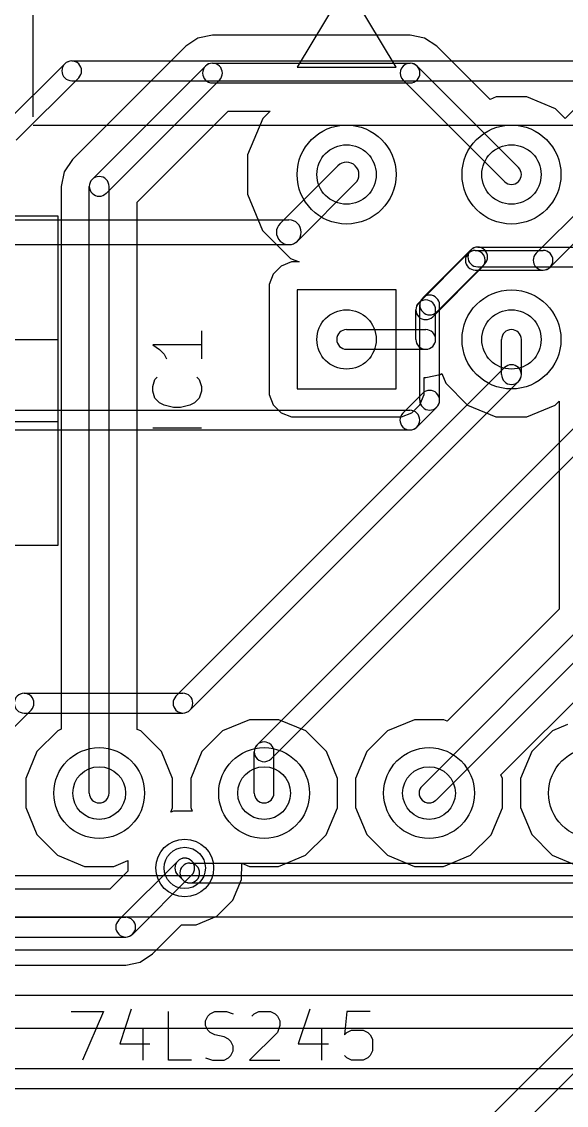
# Model space of a CAD drawing. Extents: x 10 to 410, y -287 to -10.
# Drawn here: x 200.74 to 209.12, y -131.17 to -114.49 of the extents above; entities that cross this region are included whole.
import ezdxf

# ---------------------------------------------------------------- set-up
doc = ezdxf.new("R2010")
doc.units = 0
doc.header["$MEASUREMENT"] = 0
doc.layers.add('Black', color=250, linetype='CONTINUOUS')
doc.layers.add('White', color=7, linetype='CONTINUOUS')

msp = doc.modelspace()

# ---------------------------------------------------------------- linework, layer by layer
at = {"layer": 'BLACK'}
for p, q in [((200.914, -115.951), (200.914, -105.918)), ((205.74, -113.919), (204.978, -115.189)), ((206.502, -115.189), (205.74, -113.919)), ((210.703, -114.381), (209.106, -115.978)), ((210.703, -114.381), (209.106, -115.978)), ((203.451, -114.738), (203.262, -114.865)), ((203.451, -114.738), (203.262, -114.865)), ((203.675, -114.694), (203.451, -114.738)), ((203.675, -114.694), (203.451, -114.738)), ((206.718, -114.694), (203.675, -114.694)), ((203.675, -114.694), (203.675, -114.694)), ((206.718, -114.694), (203.675, -114.694)), ((203.675, -114.694), (203.675, -114.694)), ((206.941, -114.738), (206.718, -114.694)), ((206.941, -114.738), (206.718, -114.694)), ((207.131, -114.865), (206.941, -114.738)), ((207.131, -114.865), (206.941, -114.738)), ((203.262, -114.865), (201.517, -116.609)), ((203.262, -114.865), (201.517, -116.609)), ((203.262, -114.865), (203.262, -114.865)), ((203.262, -114.865), (203.262, -114.865)), ((207.951, -115.684), (207.131, -114.865)), ((207.951, -115.684), (207.131, -114.865)), ((203.675, -115.125), (206.718, -115.125)), ((203.567, -115.17), (201.822, -116.915)), ((204.978, -115.189), (206.502, -115.189)), ((208.388, -116.732), (206.825, -115.17)), ((203.782, -115.385), (202.038, -117.13)), ((203.675, -115.43), (206.718, -115.43)), ((208.172, -116.948), (206.61, -115.385)), ((208.044, -115.646), (207.951, -115.684)), ((208.044, -115.646), (207.951, -115.684)), ((208.519, -115.646), (208.044, -115.646)), ((208.519, -115.646), (208.044, -115.646)), ((208.957, -115.829), (208.519, -115.646)), ((208.957, -115.829), (208.519, -115.646)), ((202.514, -117.264), (203.917, -115.862)), ((202.514, -117.264), (203.917, -115.862)), ((203.917, -115.862), (204.563, -115.862)), ((203.917, -115.862), (204.563, -115.862)), ((204.449, -115.976), (204.216, -116.536)), ((204.449, -115.976), (204.216, -116.536)), ((204.563, -115.862), (204.449, -115.976)), ((204.563, -115.862), (204.449, -115.976)), ((209.106, -115.978), (208.957, -115.829)), ((209.106, -115.978), (208.957, -115.829)), ((200.914, -116.078), (225.806, -116.078)), ((201.517, -116.609), (201.39, -116.799)), ((201.517, -116.609), (201.39, -116.799)), ((204.216, -116.536), (204.216, -117.142)), ((204.216, -116.536), (204.216, -117.142)), ((201.39, -116.799), (201.346, -117.022)), ((201.39, -116.799), (201.346, -117.022)), ((201.346, -117.022), (201.346, -125.383)), ((201.346, -117.022), (201.346, -125.383)), ((201.778, -126.365), (201.778, -117.022)), ((202.082, -126.365), (202.082, -117.022)), ((204.216, -117.142), (204.447, -117.702)), ((204.216, -117.142), (204.447, -117.702)), ((202.514, -125.384), (202.514, -117.264)), ((202.514, -125.384), (202.514, -117.264)), ((192.405, -117.475), (201.295, -117.475)), ((201.295, -117.475), (201.295, -122.555)), ((208.659, -118.053), (209.392, -117.32)), ((208.874, -118.268), (209.607, -117.535)), ((204.447, -117.702), (204.876, -118.131)), ((204.447, -117.702), (204.876, -118.131)), ((204.876, -118.131), (205.008, -118.186)), ((204.876, -118.131), (205.008, -118.186)), ((206.852, -118.815), (207.614, -118.053)), ((207.722, -118.008), (208.766, -118.008)), ((204.734, -118.252), (204.612, -118.373)), ((204.734, -118.252), (204.612, -118.373)), ((204.892, -118.186), (204.734, -118.252)), ((204.892, -118.186), (204.734, -118.252)), ((205.008, -118.186), (204.892, -118.186)), ((205.008, -118.186), (204.892, -118.186)), ((207.067, -119.03), (207.829, -118.268)), ((207.722, -118.313), (208.766, -118.313)), ((204.612, -118.373), (204.546, -118.532)), ((204.612, -118.373), (204.546, -118.532)), ((204.546, -118.532), (204.546, -118.704)), ((204.546, -118.532), (204.546, -118.704)), ((204.978, -118.618), (204.978, -120.142)), ((206.502, -118.618), (204.978, -118.618)), ((204.978, -118.618), (204.978, -120.142)), ((206.502, -118.618), (204.978, -118.618)), ((204.978, -118.618), (204.978, -120.142)), ((206.502, -118.618), (204.978, -118.618)), ((206.502, -120.142), (206.502, -118.618)), ((206.502, -120.142), (206.502, -118.618)), ((206.502, -120.142), (206.502, -118.618)), ((204.546, -118.704), (204.546, -120.228)), ((204.546, -118.704), (204.546, -120.228)), ((206.807, -119.38), (206.807, -118.923)), ((207.112, -119.38), (207.112, -118.923)), ((203.504, -119.247), (203.504, -119.676)), ((205.74, -119.228), (206.959, -119.228)), ((200.025, -119.38), (201.295, -119.38)), ((203.504, -119.461), (202.754, -119.461)), ((202.754, -119.461), (202.861, -119.533)), ((202.861, -119.533), (202.932, -119.604)), ((202.932, -119.604), (202.968, -119.676)), ((205.74, -119.532), (206.959, -119.532)), ((202.789, -119.997), (202.825, -119.961)), ((203.432, -119.961), (203.468, -119.997)), ((206.934, -120.056), (206.934, -119.964)), ((206.934, -119.964), (206.959, -119.964)), ((206.934, -120.056), (206.934, -119.964)), ((206.934, -119.964), (206.959, -119.964)), ((206.959, -119.964), (207.183, -119.92)), ((206.959, -119.964), (207.183, -119.92)), ((207.183, -119.92), (207.205, -119.905)), ((207.183, -119.92), (207.205, -119.905)), ((207.205, -119.905), (207.267, -120.055)), ((207.205, -119.905), (207.267, -120.055)), ((202.754, -120.104), (202.789, -119.997)), ((202.754, -120.176), (202.754, -120.104)), ((203.468, -119.997), (203.504, -120.104)), ((203.504, -120.104), (203.504, -120.176)), ((204.978, -120.142), (206.502, -120.142)), ((204.978, -120.142), (206.502, -120.142)), ((204.978, -120.142), (206.502, -120.142)), ((206.934, -120.228), (206.934, -120.056)), ((206.934, -120.228), (206.934, -120.056)), ((207.267, -120.055), (207.603, -120.391)), ((207.267, -120.055), (207.603, -120.391)), ((202.789, -120.283), (202.754, -120.176)), ((202.861, -120.354), (202.789, -120.283)), ((203.468, -120.283), (203.396, -120.354)), ((203.504, -120.176), (203.468, -120.283)), ((204.546, -120.228), (204.612, -120.386)), ((204.546, -120.228), (204.612, -120.386)), ((206.868, -120.387), (206.934, -120.228)), ((206.868, -120.387), (206.934, -120.228)), ((202.932, -120.39), (202.861, -120.354)), ((203.075, -120.426), (202.932, -120.39)), ((203.182, -120.426), (203.075, -120.426)), ((203.325, -120.39), (203.182, -120.426)), ((203.396, -120.354), (203.325, -120.39)), ((204.612, -120.386), (204.733, -120.508)), ((204.612, -120.386), (204.733, -120.508)), ((206.746, -120.508), (206.868, -120.387)), ((206.746, -120.508), (206.868, -120.387)), ((207.603, -120.391), (208.041, -120.574)), ((207.603, -120.391), (208.041, -120.574)), ((208.516, -120.574), (208.955, -120.393)), ((208.516, -120.574), (208.955, -120.393)), ((208.955, -120.393), (209.016, -120.332)), ((208.955, -120.393), (209.016, -120.332)), ((209.016, -120.332), (209.016, -123.533)), ((209.016, -120.332), (209.016, -123.533)), ((201.295, -120.65), (200.025, -120.65)), ((204.733, -120.508), (204.892, -120.574)), ((204.733, -120.508), (204.892, -120.574)), ((204.892, -120.574), (205.064, -120.574)), ((204.892, -120.574), (205.064, -120.574)), ((205.064, -120.574), (206.588, -120.574)), ((205.064, -120.574), (206.588, -120.574)), ((206.588, -120.574), (206.746, -120.508)), ((206.588, -120.574), (206.746, -120.508)), ((208.041, -120.574), (208.516, -120.574)), ((208.041, -120.574), (208.516, -120.574)), ((203.504, -120.747), (202.754, -120.747)), ((201.295, -122.555), (192.405, -122.555)), ((209.016, -123.533), (207.291, -125.258)), ((209.016, -123.533), (207.291, -125.258)), ((209.493, -123.667), (206.902, -126.257)), ((209.708, -123.882), (207.118, -126.473)), ((208.117, -126.084), (210.013, -124.188)), ((208.117, -126.084), (210.013, -124.188)), ((204.246, -125.235), (203.831, -125.406)), ((204.246, -125.235), (203.831, -125.406)), ((204.696, -125.235), (204.246, -125.235)), ((204.696, -125.235), (204.246, -125.235)), ((205.111, -125.407), (204.696, -125.235)), ((205.111, -125.407), (204.696, -125.235)), ((206.786, -125.235), (206.371, -125.406)), ((206.786, -125.235), (206.371, -125.406)), ((207.236, -125.235), (206.786, -125.235)), ((207.236, -125.235), (206.786, -125.235)), ((207.291, -125.258), (207.236, -125.235)), ((207.291, -125.258), (207.236, -125.235)), ((209.144, -125.31), (208.911, -125.406)), ((209.144, -125.31), (208.911, -125.406)), ((201.291, -125.406), (200.972, -125.724)), ((201.291, -125.406), (200.972, -125.724)), ((201.346, -125.383), (201.291, -125.406)), ((201.346, -125.383), (201.291, -125.406)), ((202.571, -125.407), (202.514, -125.384)), ((202.571, -125.407), (202.514, -125.384)), ((202.889, -125.726), (202.571, -125.407)), ((202.889, -125.726), (202.571, -125.407)), ((203.831, -125.406), (203.512, -125.724)), ((203.831, -125.406), (203.512, -125.724)), ((205.429, -125.726), (205.111, -125.407)), ((205.429, -125.726), (205.111, -125.407)), ((206.371, -125.406), (206.052, -125.724)), ((206.371, -125.406), (206.052, -125.724)), ((208.911, -125.406), (208.592, -125.724)), ((208.911, -125.406), (208.592, -125.724)), ((200.972, -125.724), (200.8, -126.139)), ((200.972, -125.724), (200.8, -126.139)), ((203.06, -126.141), (202.889, -125.726)), ((203.06, -126.141), (202.889, -125.726)), ((203.512, -125.724), (203.34, -126.139)), ((203.512, -125.724), (203.34, -126.139)), ((205.6, -126.141), (205.429, -125.726)), ((205.6, -126.141), (205.429, -125.726)), ((206.052, -125.724), (205.88, -126.139)), ((206.052, -125.724), (205.88, -126.139)), ((208.592, -125.724), (208.42, -126.139)), ((208.592, -125.724), (208.42, -126.139)), ((200.8, -126.139), (200.8, -126.589)), ((200.8, -126.139), (200.8, -126.589)), ((203.06, -126.591), (203.06, -126.141)), ((203.06, -126.591), (203.06, -126.141)), ((203.34, -126.139), (203.34, -126.589)), ((203.34, -126.139), (203.34, -126.589)), ((205.6, -126.591), (205.6, -126.141)), ((205.6, -126.591), (205.6, -126.141)), ((205.88, -126.139), (205.88, -126.589)), ((205.88, -126.139), (205.88, -126.589)), ((208.14, -126.141), (208.117, -126.084)), ((208.14, -126.141), (208.117, -126.084)), ((208.14, -126.591), (208.14, -126.141)), ((208.14, -126.591), (208.14, -126.141)), ((208.42, -126.139), (208.42, -126.589)), ((208.42, -126.139), (208.42, -126.589)), ((200.8, -126.589), (200.971, -127.004)), ((200.8, -126.589), (200.971, -127.004)), ((203.031, -126.661), (203.06, -126.591)), ((203.031, -126.661), (203.06, -126.591)), ((203.075, -126.643), (203.031, -126.661)), ((203.075, -126.643), (203.031, -126.661)), ((203.362, -126.643), (203.075, -126.643)), ((203.362, -126.643), (203.075, -126.643)), ((203.34, -126.589), (203.362, -126.643)), ((203.34, -126.589), (203.362, -126.643)), ((205.428, -127.006), (205.6, -126.591)), ((205.428, -127.006), (205.6, -126.591)), ((205.88, -126.589), (206.051, -127.004)), ((205.88, -126.589), (206.051, -127.004)), ((207.968, -127.006), (208.14, -126.591)), ((207.968, -127.006), (208.14, -126.591)), ((208.42, -126.589), (208.591, -127.004)), ((208.42, -126.589), (208.591, -127.004)), ((200.971, -127.004), (201.289, -127.323)), ((200.971, -127.004), (201.289, -127.323)), ((205.109, -127.324), (205.428, -127.006)), ((205.109, -127.324), (205.428, -127.006)), ((206.051, -127.004), (206.369, -127.323)), ((206.051, -127.004), (206.369, -127.323)), ((207.649, -127.324), (207.968, -127.006)), ((207.649, -127.324), (207.968, -127.006)), ((208.591, -127.004), (208.909, -127.323)), ((208.591, -127.004), (208.909, -127.323)), ((201.289, -127.323), (201.704, -127.495)), ((201.289, -127.323), (201.704, -127.495)), ((204.694, -127.495), (205.109, -127.324)), ((204.694, -127.495), (205.109, -127.324)), ((206.369, -127.323), (206.784, -127.495)), ((206.369, -127.323), (206.784, -127.495)), ((207.234, -127.495), (207.649, -127.324)), ((207.234, -127.495), (207.649, -127.324)), ((208.909, -127.323), (209.324, -127.495)), ((208.909, -127.323), (209.324, -127.495)), ((202.154, -127.495), (202.372, -127.405)), ((202.154, -127.495), (202.372, -127.405)), ((203.14, -127.412), (202.23, -128.322)), ((202.372, -127.405), (202.372, -127.57)), ((202.372, -127.405), (202.372, -127.57)), ((204.124, -127.695), (204.125, -127.445)), ((204.124, -127.695), (204.125, -127.445)), ((204.125, -127.445), (204.244, -127.495)), ((204.125, -127.445), (204.244, -127.495)), ((191.77, -127.635), (219.71, -127.635)), ((201.704, -127.495), (202.154, -127.495)), ((201.704, -127.495), (202.154, -127.495)), ((202.372, -127.57), (202.096, -127.846)), ((202.372, -127.57), (202.096, -127.846)), ((203.356, -127.627), (202.446, -128.538)), ((204.244, -127.495), (204.694, -127.495)), ((204.244, -127.495), (204.694, -127.495)), ((206.784, -127.495), (207.234, -127.495)), ((206.784, -127.495), (207.234, -127.495)), ((203.991, -128.017), (204.124, -127.695)), ((203.991, -128.017), (204.124, -127.695)), ((202.096, -127.846), (200.52, -127.846)), ((202.096, -127.846), (200.52, -127.846)), ((203.744, -128.263), (203.991, -128.017)), ((203.744, -128.263), (203.991, -128.017)), ((189.39, -128.277), (202.338, -128.277)), ((203.422, -128.396), (203.744, -128.263)), ((203.422, -128.396), (203.744, -128.263)), ((211.041, -128.265), (207.867, -131.438)), ((211.041, -128.265), (207.867, -131.438)), ((202.751, -128.843), (203.198, -128.396)), ((202.751, -128.843), (203.198, -128.396)), ((203.198, -128.396), (203.422, -128.396)), ((203.198, -128.396), (203.422, -128.396)), ((189.39, -128.582), (202.338, -128.582)), ((211.346, -128.57), (208.172, -131.744)), ((202.338, -129.014), (202.561, -128.97)), ((202.338, -129.014), (202.561, -128.97)), ((202.561, -128.97), (202.751, -128.843)), ((202.561, -128.97), (202.751, -128.843)), ((202.561, -128.97), (202.561, -128.97)), ((202.561, -128.97), (202.561, -128.97)), ((189.39, -129.014), (202.338, -129.014)), ((189.39, -129.014), (202.338, -129.014)), ((201.496, -129.729), (201.996, -129.729)), ((201.996, -129.729), (201.674, -130.479)), ((202.424, -129.693), (202.246, -130.229)), ((202.996, -130.479), (202.996, -129.729)), ((203.567, -129.871), (203.603, -129.8)), ((203.603, -129.8), (203.639, -129.764)), ((203.639, -129.764), (203.71, -129.729)), ((203.71, -129.729), (203.889, -129.729)), ((203.889, -129.729), (203.996, -129.764)), ((204.281, -129.8), (204.317, -129.764)), ((204.317, -129.764), (204.389, -129.729)), ((204.389, -129.729), (204.567, -129.729)), ((204.567, -129.729), (204.639, -129.764)), ((204.639, -129.764), (204.674, -129.8)), ((204.674, -129.8), (204.71, -129.871)), ((205.174, -129.693), (204.996, -130.229)), ((205.746, -129.729), (205.71, -130.086)), ((206.103, -129.729), (205.746, -129.729)), ((202.603, -129.979), (202.603, -130.479)), ((203.567, -129.943), (203.567, -129.871)), ((203.603, -130.014), (203.567, -129.943)), ((204.71, -129.943), (204.674, -130.05)), ((204.71, -129.871), (204.71, -129.943)), ((205.353, -129.979), (205.353, -130.479)), ((203.639, -130.05), (203.603, -130.014)), ((203.71, -130.086), (203.639, -130.05)), ((203.853, -130.121), (203.71, -130.086)), ((203.924, -130.157), (203.853, -130.121)), ((203.96, -130.193), (203.924, -130.157)), ((204.674, -130.05), (204.246, -130.479)), ((205.71, -130.086), (205.746, -130.05)), ((205.746, -130.05), (205.817, -130.014)), ((205.817, -130.014), (205.996, -130.014)), ((205.996, -130.014), (206.067, -130.05)), ((206.067, -130.05), (206.103, -130.086)), ((206.103, -130.086), (206.139, -130.157)), ((206.139, -130.157), (206.139, -130.336)), ((202.246, -130.229), (202.71, -130.229)), ((203.996, -130.264), (203.96, -130.193)), ((203.996, -130.336), (203.996, -130.264)), ((204.996, -130.229), (205.46, -130.229)), ((203.353, -130.479), (202.996, -130.479)), ((203.567, -130.443), (203.674, -130.479)), ((203.674, -130.479), (203.853, -130.479)), ((203.853, -130.479), (203.924, -130.443)), ((203.924, -130.443), (203.96, -130.407)), ((203.96, -130.407), (203.996, -130.336)), ((204.246, -130.479), (204.71, -130.479)), ((205.746, -130.443), (205.71, -130.407)), ((205.817, -130.479), (205.746, -130.443)), ((205.996, -130.479), (205.817, -130.479)), ((206.067, -130.443), (205.996, -130.479)), ((206.103, -130.407), (206.067, -130.443)), ((206.139, -130.336), (206.103, -130.407))]:
    msp.add_line(p, q, dxfattribs=at)
for centre, radius in [((205.74, -116.84), 0.762), ((205.74, -116.84), 0.762), ((205.74, -116.84), 0.762), ((208.28, -116.84), 0.762), ((208.28, -116.84), 0.762), ((208.28, -116.84), 0.762), ((208.28, -119.38), 0.762), ((208.28, -119.38), 0.762), ((208.28, -119.38), 0.762), ((201.93, -126.365), 0.699), ((201.93, -126.365), 0.699), ((201.93, -126.365), 0.699), ((204.47, -126.365), 0.699), ((204.47, -126.365), 0.699), ((204.47, -126.365), 0.699), ((207.01, -126.365), 0.699), ((207.01, -126.365), 0.699), ((207.01, -126.365), 0.699), ((209.55, -126.365), 0.699), ((209.55, -126.365), 0.699), ((209.55, -126.365), 0.699), ((203.248, -127.519), 0.445)]:
    msp.add_circle(centre, radius, dxfattribs=at)
for centre, start, end in [((203.675, -115.278), 90, 270), ((203.675, -115.278), -45, 135), ((206.718, -115.278), 405, 585), ((206.718, -115.278), 270, 450), ((208.28, -116.84), 225, 405), ((201.93, -117.022), 360, 540), ((201.93, -117.022), 135, 315), ((207.722, -118.16), 90, 270), ((207.722, -118.16), 315, 495), ((208.767, -118.16), 135, 315), ((208.766, -118.16), 270, 450), ((206.959, -118.923), 360, 540), ((206.959, -118.923), 135, 315), ((205.74, -119.38), 90, 270), ((206.959, -119.38), 270, 450), ((206.959, -119.38), 180, 360), ((207.01, -126.365), 135, 315), ((201.93, -126.365), 180, 360), ((203.248, -127.519), -45, 135), ((202.338, -128.43), 135, 315), ((202.338, -128.43), 270, 450)]:
    msp.add_arc(centre, 0.152, start, end, dxfattribs=at)
at = {"layer": 'WHITE'}
for p, q in [((201.4, -115.136), (200.438, -116.097)), ((201.507, -115.091), (216.111, -115.091)), ((201.615, -115.351), (200.654, -116.313)), ((201.507, -115.396), (216.111, -115.396)), ((205.605, -116.705), (204.716, -117.595)), ((205.875, -116.975), (204.985, -117.864)), ((197.185, -117.539), (204.851, -117.539)), ((197.185, -117.92), (204.851, -117.92)), ((207.76, -117.958), (212.09, -117.958)), ((207.652, -118.002), (206.913, -118.741)), ((207.867, -118.218), (207.128, -118.957)), ((207.76, -118.262), (212.09, -118.262)), ((204.978, -118.618), (204.978, -120.142)), ((206.502, -118.618), (204.978, -118.618)), ((206.502, -120.142), (206.502, -118.618)), ((206.868, -120.316), (206.868, -118.849)), ((207.173, -120.316), (207.173, -118.849)), ((210.712, -119.272), (204.362, -125.622)), ((208.128, -119.921), (208.128, -119.38)), ((208.432, -119.921), (208.432, -119.38)), ((210.928, -119.488), (204.578, -125.838)), ((208.172, -119.813), (203.112, -124.873)), ((208.388, -120.029), (203.328, -125.089)), ((204.978, -120.142), (206.502, -120.142)), ((206.913, -120.209), (206.607, -120.514)), ((197.513, -120.47), (206.715, -120.47)), ((207.128, -120.424), (206.822, -120.73)), ((197.513, -120.774), (206.715, -120.774)), ((200.774, -124.829), (203.22, -124.829)), ((200.882, -125.089), (199.498, -126.473)), ((200.774, -125.133), (203.22, -125.133)), ((204.318, -126.365), (204.318, -125.73)), ((204.622, -126.365), (204.622, -125.73)), ((203.325, -127.444), (214.178, -127.444)), ((203.356, -127.412), (203.433, -127.489)), ((203.14, -127.627), (203.217, -127.704)), ((203.325, -127.749), (214.178, -127.749)), ((199.761, -128.272), (212.34, -128.272)), ((199.761, -128.78), (212.34, -128.78)), ((195.897, -129.478), (211.93, -129.478)), ((195.897, -129.986), (211.93, -129.986)), ((185.038, -130.609), (213.042, -130.609)), ((185.038, -130.914), (213.042, -130.914))]:
    msp.add_line(p, q, dxfattribs=at)
for centre, radius in [((205.74, -116.84), 0.762), ((208.28, -116.84), 0.762), ((205.74, -116.84), 0.457), ((208.28, -116.84), 0.457), ((208.28, -119.38), 0.762), ((205.74, -119.38), 0.457), ((208.28, -119.38), 0.457), ((201.93, -126.365), 0.699), ((204.47, -126.365), 0.699), ((207.01, -126.365), 0.699), ((209.55, -126.365), 0.699), ((201.93, -126.365), 0.406), ((204.47, -126.365), 0.406), ((207.01, -126.365), 0.406), ((203.248, -127.519), 0.445), ((203.248, -127.519), 0.318)]:
    msp.add_circle(centre, radius, dxfattribs=at)
for centre, radius, start, end in [((201.507, -115.243), 0.152, 90, 270), ((201.507, -115.243), 0.152, -45, 135), ((205.74, -116.84), 0.191, -45, 135), ((204.851, -117.729), 0.191, 135, 315), ((204.851, -117.729), 0.191, 270, 450), ((207.76, -118.11), 0.152, 90, 270), ((207.76, -118.11), 0.152, -45, 135), ((207.02, -118.849), 0.152, 360, 540), ((207.02, -118.849), 0.152, 135, 315), ((208.28, -119.38), 0.152, 360, 540), ((208.28, -119.921), 0.152, -45, 135), ((208.28, -119.921), 0.152, 180, 360), ((207.02, -120.316), 0.152, 180, 360), ((207.02, -120.316), 0.152, -45, 135), ((206.715, -120.622), 0.152, 270, 450), ((206.715, -120.622), 0.152, 135, 315), ((200.774, -124.981), 0.152, 90, 270), ((200.774, -124.981), 0.152, -45, 135), ((203.22, -124.981), 0.152, 135, 315), ((203.22, -124.981), 0.152, 270, 450), ((204.47, -125.73), 0.152, 360, 540), ((204.47, -125.73), 0.152, 135, 315), ((204.47, -126.365), 0.152, 180, 360), ((203.248, -127.52), 0.152, 45, 225), ((203.325, -127.596), 0.152, 90, 270), ((203.325, -127.596), 0.152, 225, 405)]:
    msp.add_arc(centre, radius, start, end, dxfattribs=at)

doc.saveas('drawing.dxf')
